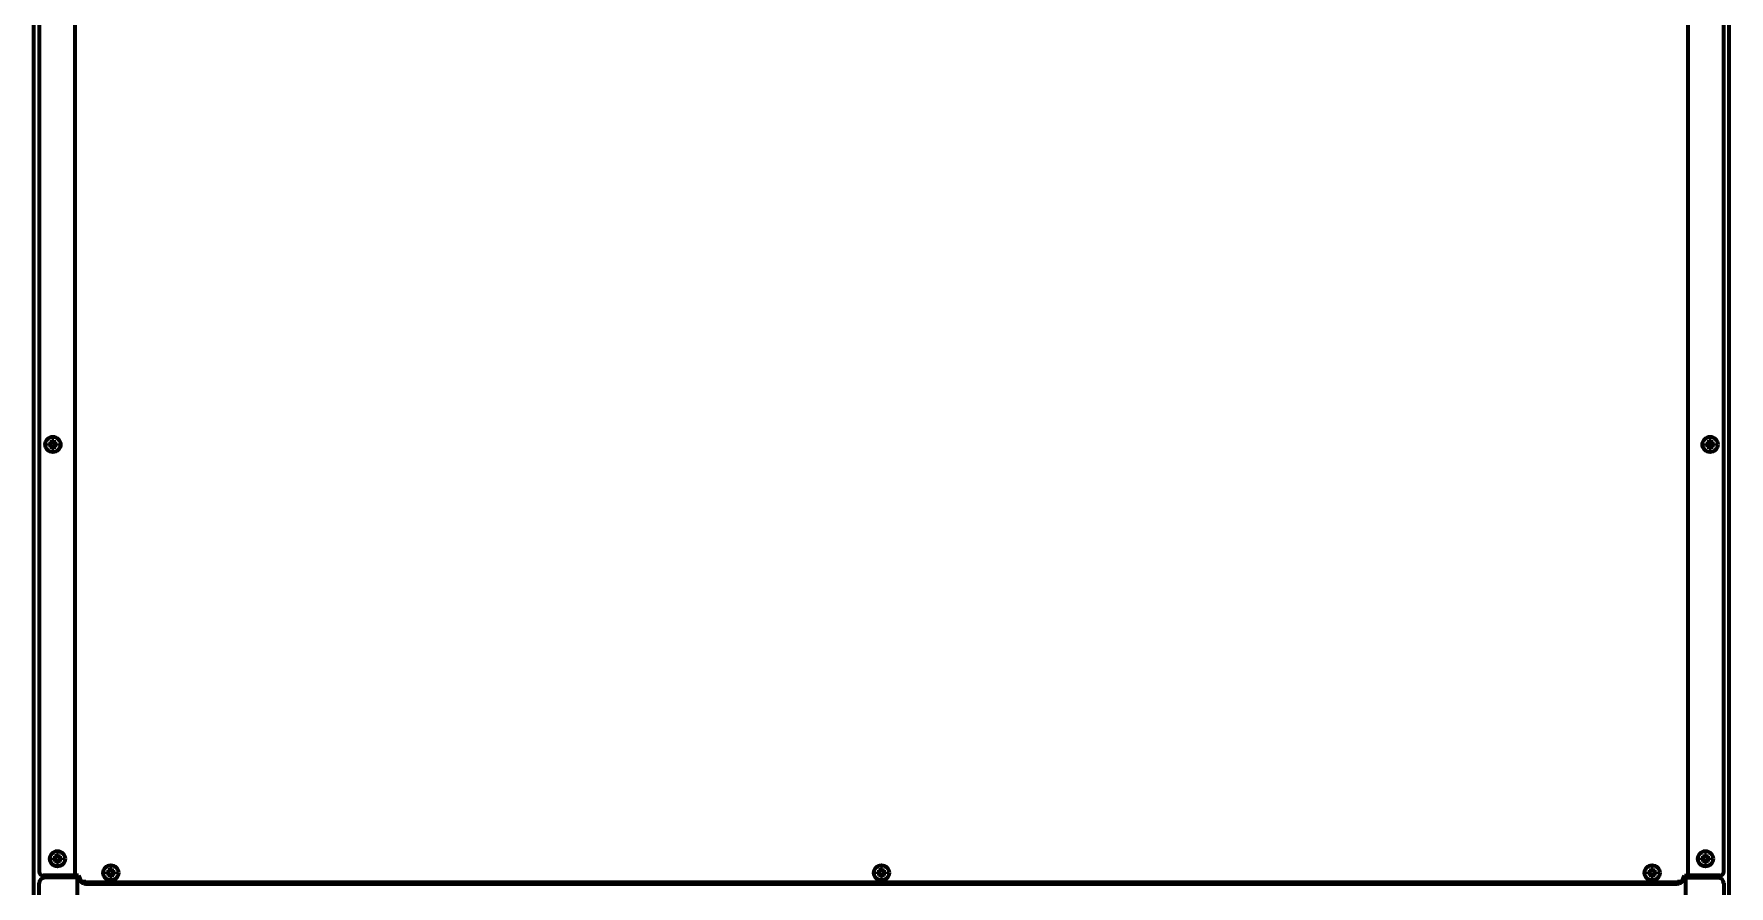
# Model space of a CAD drawing. Header units: inches. Extents: x -3022 to 7311, y 343 to 5680.
# Drawn here: x 6382 to 7274, y 2590 to 3039 of the extents above; entities that cross this region are included whole.
import ezdxf

# ---------------------------------------------------------------- set-up
doc = ezdxf.new("R2010")
doc.units = ezdxf.units.IN

msp = doc.modelspace()

# ---------------------------------------------------------------- linework, layer by layer
at = {"linetype": 'Continuous', "lineweight": 70}
for p, q in [((6381.97, 2257.29), (6381.97, 3908.81)), ((7273.97, 2257.29), (7273.97, 3908.81)), ((6384.77, 3898.87), (6384.77, 2597.89)), ((7271.17, 2597.89), (7271.17, 3898.87)), ((6403.67, 2595.89), (6403.67, 3893.94)), ((7252.27, 3893.94), (7252.27, 2595.89)), ((6389.67, 2822.69), (6389.67, 2823.19)), ((6389.67, 2822.19), (6389.67, 2822.69)), ((6394.27, 2823.19), (6394.27, 2822.69)), ((6394.27, 2822.69), (6394.27, 2822.19)), ((7261.67, 2822.69), (7261.67, 2823.19)), ((7261.67, 2822.19), (7261.67, 2822.69)), ((7266.27, 2823.19), (7266.27, 2822.69)), ((7266.27, 2822.69), (7266.27, 2822.19)), ((6392.07, 2604.69), (6392.07, 2605.19)), ((6392.07, 2604.19), (6392.07, 2604.69)), ((6396.67, 2605.19), (6396.67, 2604.69)), ((6396.67, 2604.69), (6396.67, 2604.19)), ((7259.27, 2604.69), (7259.27, 2605.19)), ((7259.27, 2604.19), (7259.27, 2604.69)), ((7263.87, 2605.19), (7263.87, 2604.69)), ((7263.87, 2604.69), (7263.87, 2604.19)), ((6402.67, 2595.89), (6386.77, 2595.89)), ((6402.67, 2595.89), (6403.67, 2595.89)), ((6405.47, 2595.89), (6403.67, 2595.89)), ((6404.97, 2278.29), (6404.97, 2595.89)), ((6405.47, 2595.89), (6406.45, 2593.21)), ((6420.17, 2597.29), (6420.17, 2597.79)), ((6420.17, 2596.79), (6420.17, 2597.29)), ((6424.77, 2597.79), (6424.77, 2597.29)), ((6424.77, 2597.29), (6424.77, 2596.79)), ((6825.67, 2597.29), (6825.67, 2597.79)), ((6825.67, 2596.79), (6825.67, 2597.29)), ((6830.27, 2597.79), (6830.27, 2597.29)), ((6830.27, 2597.29), (6830.27, 2596.79)), ((7231.17, 2597.29), (7231.17, 2597.79)), ((7231.17, 2596.79), (7231.17, 2597.29)), ((7235.77, 2597.79), (7235.77, 2597.29)), ((7235.77, 2597.29), (7235.77, 2596.79)), ((7249.5, 2593.21), (7250.47, 2595.89)), ((7250.47, 2595.89), (7252.27, 2595.89)), ((7250.97, 2595.89), (7250.97, 2278.29)), ((7253.27, 2595.89), (7252.27, 2595.89)), ((7269.17, 2595.89), (7253.27, 2595.89)), ((6384.77, 2283.09), (6384.77, 2591.79)), ((6403.97, 2594.79), (6387.77, 2594.79)), ((6404.97, 2594.79), (6403.97, 2594.79)), ((6408.33, 2593.63), (6408.33, 2592.63)), ((6408.33, 2592.63), (6408.33, 2592.45)), ((6408.33, 2592.45), (6408.33, 2591.65)), ((6411.33, 2592.34), (7244.62, 2592.34)), ((6411.33, 2591.54), (7244.62, 2591.54)), ((7247.62, 2593.63), (7247.62, 2592.63)), ((7247.62, 2592.63), (7247.62, 2592.45)), ((7247.62, 2592.45), (7247.62, 2591.65)), ((7250.97, 2594.79), (7251.97, 2594.79)), ((7251.97, 2594.79), (7268.17, 2594.79)), ((7271.17, 2591.79), (7271.17, 2283.09))]:
    msp.add_line(p, q, dxfattribs=at)
for centre in [(6391.97, 2822.69), (7263.97, 2822.69), (6394.37, 2604.69), (7261.57, 2604.69), (6422.47, 2597.29), (6827.97, 2597.29), (7233.47, 2597.29)]:
    msp.add_circle(centre, 4, dxfattribs=at)
for centre, radius, start, end in [((6386.77, 2597.89), 2, 180, 270), ((7269.17, 2597.89), 2, 270, 0), ((6387.77, 2591.79), 3, 90, 180), ((6408.33, 2593.89), 2, 200, 270), ((7247.62, 2593.89), 2, 270, 340), ((7268.17, 2591.79), 3, 0, 90)]:
    msp.add_arc(centre, radius, start, end, dxfattribs=at)
for centre, major_axis, start_param, end_param in [((6411.33, 2592.45), (-3, 0), 0, 1.570796), ((6411.33, 2591.65), (3, 0), 3.141593, 4.712389), ((7244.62, 2592.45), (-3, 0), 1.570796, 3.141593), ((7244.62, 2591.65), (3, 0), 4.712389, 6.283185)]:
    msp.add_ellipse(centre, major_axis=major_axis, ratio=0.034899, start_param=start_param, end_param=end_param, dxfattribs=at)
for points in [[(6389.67, 2823.19), (6389.88, 2823.19), (6390.09, 2823.19), (6390.41, 2823.19), (6390.52, 2823.19), (6390.75, 2823.19), (6390.86, 2823.19), (6390.97, 2823.19)], [(6391.47, 2820.39), (6391.47, 2820.59), (6391.47, 2820.8), (6391.47, 2821.13), (6391.47, 2821.24), (6391.47, 2821.46), (6391.47, 2821.58), (6391.47, 2821.69)], [(6392.47, 2824.99), (6392.47, 2824.79), (6392.47, 2824.58), (6392.47, 2824.25), (6392.47, 2824.14), (6392.47, 2823.92), (6392.47, 2823.81), (6392.47, 2823.69)], [(6394.27, 2822.19), (6394.07, 2822.19), (6393.86, 2822.19), (6393.54, 2822.19), (6393.43, 2822.19), (6393.2, 2822.19), (6393.09, 2822.19), (6392.97, 2822.19)], [(7261.67, 2823.19), (7261.88, 2823.19), (7262.09, 2823.19), (7262.41, 2823.19), (7262.52, 2823.19), (7262.75, 2823.19), (7262.86, 2823.19), (7262.97, 2823.19)], [(7263.47, 2820.39), (7263.47, 2820.59), (7263.47, 2820.8), (7263.47, 2821.13), (7263.47, 2821.24), (7263.47, 2821.46), (7263.47, 2821.58), (7263.47, 2821.69)], [(7264.47, 2824.99), (7264.47, 2824.79), (7264.47, 2824.58), (7264.47, 2824.25), (7264.47, 2824.14), (7264.47, 2823.92), (7264.47, 2823.81), (7264.47, 2823.69)], [(7266.27, 2822.19), (7266.07, 2822.19), (7265.86, 2822.19), (7265.54, 2822.19), (7265.43, 2822.19), (7265.2, 2822.19), (7265.09, 2822.19), (7264.97, 2822.19)], [(6392.07, 2605.19), (6392.28, 2605.19), (6392.49, 2605.19), (6392.81, 2605.19), (6392.92, 2605.19), (6393.15, 2605.19), (6393.26, 2605.19), (6393.37, 2605.19)], [(6394.87, 2606.99), (6394.87, 2606.79), (6394.87, 2606.58), (6394.87, 2606.25), (6394.87, 2606.14), (6394.87, 2605.92), (6394.87, 2605.81), (6394.87, 2605.69)], [(7259.27, 2605.19), (7259.48, 2605.19), (7259.69, 2605.19), (7260.01, 2605.19), (7260.12, 2605.19), (7260.35, 2605.19), (7260.46, 2605.19), (7260.57, 2605.19)], [(7262.07, 2606.99), (7262.07, 2606.79), (7262.07, 2606.58), (7262.07, 2606.25), (7262.07, 2606.14), (7262.07, 2605.92), (7262.07, 2605.81), (7262.07, 2605.69)], [(6393.87, 2602.39), (6393.87, 2602.59), (6393.87, 2602.8), (6393.87, 2603.13), (6393.87, 2603.24), (6393.87, 2603.46), (6393.87, 2603.58), (6393.87, 2603.69)], [(6396.67, 2604.19), (6396.47, 2604.19), (6396.26, 2604.19), (6395.94, 2604.19), (6395.83, 2604.19), (6395.6, 2604.19), (6395.49, 2604.19), (6395.37, 2604.19)], [(6420.17, 2597.79), (6420.38, 2597.79), (6420.59, 2597.79), (6420.91, 2597.79), (6421.02, 2597.79), (6421.25, 2597.79), (6421.36, 2597.79), (6421.47, 2597.79)], [(6421.97, 2594.99), (6421.97, 2595.19), (6421.97, 2595.4), (6421.97, 2595.73), (6421.97, 2595.84), (6421.97, 2596.06), (6421.97, 2596.18), (6421.97, 2596.29)], [(6422.97, 2599.59), (6422.97, 2599.39), (6422.97, 2599.18), (6422.97, 2598.85), (6422.97, 2598.74), (6422.97, 2598.52), (6422.97, 2598.41), (6422.97, 2598.29)], [(6424.77, 2596.79), (6424.57, 2596.79), (6424.36, 2596.79), (6424.04, 2596.79), (6423.93, 2596.79), (6423.7, 2596.79), (6423.59, 2596.79), (6423.47, 2596.79)], [(6825.67, 2597.79), (6825.88, 2597.79), (6826.09, 2597.79), (6826.41, 2597.79), (6826.52, 2597.79), (6826.75, 2597.79), (6826.86, 2597.79), (6826.97, 2597.79)], [(6827.47, 2594.99), (6827.47, 2595.19), (6827.47, 2595.4), (6827.47, 2595.73), (6827.47, 2595.84), (6827.47, 2596.06), (6827.47, 2596.18), (6827.47, 2596.29)], [(6828.47, 2599.59), (6828.47, 2599.39), (6828.47, 2599.18), (6828.47, 2598.85), (6828.47, 2598.74), (6828.47, 2598.52), (6828.47, 2598.41), (6828.47, 2598.29)], [(6830.27, 2596.79), (6830.07, 2596.79), (6829.86, 2596.79), (6829.54, 2596.79), (6829.43, 2596.79), (6829.2, 2596.79), (6829.09, 2596.79), (6828.97, 2596.79)], [(7231.17, 2597.79), (7231.38, 2597.79), (7231.59, 2597.79), (7231.91, 2597.79), (7232.02, 2597.79), (7232.25, 2597.79), (7232.36, 2597.79), (7232.47, 2597.79)], [(7232.97, 2594.99), (7232.97, 2595.19), (7232.97, 2595.4), (7232.97, 2595.73), (7232.97, 2595.84), (7232.97, 2596.06), (7232.97, 2596.18), (7232.97, 2596.29)], [(7233.97, 2599.59), (7233.97, 2599.39), (7233.97, 2599.18), (7233.97, 2598.85), (7233.97, 2598.74), (7233.97, 2598.52), (7233.97, 2598.41), (7233.97, 2598.29)], [(7235.77, 2596.79), (7235.57, 2596.79), (7235.36, 2596.79), (7235.04, 2596.79), (7234.93, 2596.79), (7234.7, 2596.79), (7234.59, 2596.79), (7234.47, 2596.79)], [(7261.07, 2602.39), (7261.07, 2602.59), (7261.07, 2602.8), (7261.07, 2603.13), (7261.07, 2603.24), (7261.07, 2603.46), (7261.07, 2603.58), (7261.07, 2603.69)], [(7263.87, 2604.19), (7263.67, 2604.19), (7263.46, 2604.19), (7263.14, 2604.19), (7263.03, 2604.19), (7262.8, 2604.19), (7262.69, 2604.19), (7262.57, 2604.19)]]:
    msp.add_open_spline(points, degree=3, knots=[0, 0, 0, 0, 0.5, 0.5, 0.75, 0.75, 1, 1, 1, 1], dxfattribs=at)
for points in [[(6390.97, 2822.19), (6390.92, 2822.19), (6390.81, 2822.19), (6390.65, 2822.19), (6390.49, 2822.19), (6390.34, 2822.19), (6390.18, 2822.19), (6390.03, 2822.19), (6389.86, 2822.19), (6389.74, 2822.19), (6389.67, 2822.19)], [(6390.97, 2823.19), (6391, 2823.22), (6391.05, 2823.26), (6391.12, 2823.33), (6391.19, 2823.41), (6391.26, 2823.48), (6391.33, 2823.55), (6391.4, 2823.62), (6391.45, 2823.67), (6391.47, 2823.69)], [(6391.47, 2821.69), (6391.45, 2821.72), (6391.4, 2821.77), (6391.32, 2821.84), (6391.25, 2821.91), (6391.18, 2821.98), (6391.11, 2822.05), (6391.04, 2822.12), (6391, 2822.17), (6390.97, 2822.19)], [(6391.47, 2823.69), (6391.47, 2823.75), (6391.47, 2823.85), (6391.47, 2824.02), (6391.47, 2824.17), (6391.47, 2824.33), (6391.47, 2824.48), (6391.47, 2824.64), (6391.47, 2824.8), (6391.47, 2824.93), (6391.47, 2824.99)], [(6391.47, 2824.99), (6391.64, 2824.99), (6391.97, 2824.99), (6392.31, 2824.99), (6392.47, 2824.99)], [(6392.47, 2820.39), (6392.31, 2820.39), (6391.97, 2820.39), (6391.64, 2820.39), (6391.47, 2820.39)], [(6392.47, 2823.69), (6392.5, 2823.67), (6392.55, 2823.61), (6392.63, 2823.54), (6392.7, 2823.47), (6392.77, 2823.4), (6392.84, 2823.33), (6392.9, 2823.26), (6392.95, 2823.21), (6392.97, 2823.19)], [(6392.97, 2822.19), (6392.95, 2822.17), (6392.9, 2822.12), (6392.83, 2822.05), (6392.76, 2821.98), (6392.69, 2821.91), (6392.62, 2821.83), (6392.55, 2821.76), (6392.5, 2821.72), (6392.47, 2821.69)], [(6392.47, 2821.69), (6392.47, 2821.64), (6392.47, 2821.53), (6392.47, 2821.37), (6392.47, 2821.21), (6392.47, 2821.05), (6392.47, 2820.9), (6392.47, 2820.75), (6392.47, 2820.58), (6392.47, 2820.46), (6392.47, 2820.39)], [(6392.97, 2823.19), (6393.03, 2823.19), (6393.14, 2823.19), (6393.3, 2823.19), (6393.46, 2823.19), (6393.61, 2823.19), (6393.76, 2823.19), (6393.92, 2823.19), (6394.09, 2823.19), (6394.21, 2823.19), (6394.27, 2823.19)], [(7262.97, 2822.19), (7262.92, 2822.19), (7262.81, 2822.19), (7262.65, 2822.19), (7262.49, 2822.19), (7262.34, 2822.19), (7262.18, 2822.19), (7262.03, 2822.19), (7261.86, 2822.19), (7261.74, 2822.19), (7261.67, 2822.19)], [(7262.97, 2823.19), (7263, 2823.22), (7263.05, 2823.26), (7263.12, 2823.33), (7263.19, 2823.41), (7263.26, 2823.48), (7263.33, 2823.55), (7263.4, 2823.62), (7263.45, 2823.67), (7263.47, 2823.69)], [(7263.47, 2821.69), (7263.45, 2821.72), (7263.4, 2821.77), (7263.32, 2821.84), (7263.25, 2821.91), (7263.18, 2821.98), (7263.11, 2822.05), (7263.04, 2822.12), (7263, 2822.17), (7262.97, 2822.19)], [(7263.47, 2823.69), (7263.47, 2823.75), (7263.47, 2823.85), (7263.47, 2824.02), (7263.47, 2824.17), (7263.47, 2824.33), (7263.47, 2824.48), (7263.47, 2824.64), (7263.47, 2824.8), (7263.47, 2824.93), (7263.47, 2824.99)], [(7263.47, 2824.99), (7263.64, 2824.99), (7263.97, 2824.99), (7264.31, 2824.99), (7264.47, 2824.99)], [(7264.47, 2820.39), (7264.31, 2820.39), (7263.97, 2820.39), (7263.64, 2820.39), (7263.47, 2820.39)], [(7264.47, 2823.69), (7264.5, 2823.67), (7264.55, 2823.61), (7264.63, 2823.54), (7264.7, 2823.47), (7264.77, 2823.4), (7264.84, 2823.33), (7264.9, 2823.26), (7264.95, 2823.21), (7264.97, 2823.19)], [(7264.97, 2822.19), (7264.95, 2822.17), (7264.9, 2822.12), (7264.83, 2822.05), (7264.76, 2821.98), (7264.69, 2821.91), (7264.62, 2821.83), (7264.55, 2821.76), (7264.5, 2821.72), (7264.47, 2821.69)], [(7264.47, 2821.69), (7264.47, 2821.64), (7264.47, 2821.53), (7264.47, 2821.37), (7264.47, 2821.21), (7264.47, 2821.05), (7264.47, 2820.9), (7264.47, 2820.75), (7264.47, 2820.58), (7264.47, 2820.46), (7264.47, 2820.39)], [(7264.97, 2823.19), (7265.03, 2823.19), (7265.14, 2823.19), (7265.3, 2823.19), (7265.46, 2823.19), (7265.61, 2823.19), (7265.76, 2823.19), (7265.92, 2823.19), (7266.09, 2823.19), (7266.21, 2823.19), (7266.27, 2823.19)], [(6393.37, 2605.19), (6393.4, 2605.22), (6393.45, 2605.26), (6393.52, 2605.33), (6393.59, 2605.41), (6393.66, 2605.48), (6393.73, 2605.55), (6393.8, 2605.62), (6393.85, 2605.67), (6393.87, 2605.69)], [(6393.87, 2605.69), (6393.87, 2605.75), (6393.87, 2605.85), (6393.87, 2606.02), (6393.87, 2606.17), (6393.87, 2606.33), (6393.87, 2606.48), (6393.87, 2606.64), (6393.87, 2606.8), (6393.87, 2606.93), (6393.87, 2606.99)], [(6393.87, 2606.99), (6394.04, 2606.99), (6394.37, 2606.99), (6394.71, 2606.99), (6394.87, 2606.99)], [(6394.87, 2605.69), (6394.9, 2605.67), (6394.95, 2605.61), (6395.03, 2605.54), (6395.1, 2605.47), (6395.17, 2605.4), (6395.24, 2605.33), (6395.3, 2605.26), (6395.35, 2605.21), (6395.37, 2605.19)], [(6395.37, 2605.19), (6395.43, 2605.19), (6395.54, 2605.19), (6395.7, 2605.19), (6395.86, 2605.19), (6396.01, 2605.19), (6396.16, 2605.19), (6396.32, 2605.19), (6396.49, 2605.19), (6396.61, 2605.19), (6396.67, 2605.19)], [(7260.57, 2605.19), (7260.6, 2605.22), (7260.65, 2605.26), (7260.72, 2605.33), (7260.79, 2605.41), (7260.86, 2605.48), (7260.93, 2605.55), (7261, 2605.62), (7261.05, 2605.67), (7261.07, 2605.69)], [(7261.07, 2605.69), (7261.07, 2605.75), (7261.07, 2605.85), (7261.07, 2606.02), (7261.07, 2606.17), (7261.07, 2606.33), (7261.07, 2606.48), (7261.07, 2606.64), (7261.07, 2606.8), (7261.07, 2606.93), (7261.07, 2606.99)], [(7261.07, 2606.99), (7261.24, 2606.99), (7261.57, 2606.99), (7261.91, 2606.99), (7262.07, 2606.99)], [(7262.07, 2605.69), (7262.1, 2605.67), (7262.15, 2605.61), (7262.23, 2605.54), (7262.3, 2605.47), (7262.37, 2605.4), (7262.44, 2605.33), (7262.5, 2605.26), (7262.55, 2605.21), (7262.57, 2605.19)], [(7262.57, 2605.19), (7262.63, 2605.19), (7262.74, 2605.19), (7262.9, 2605.19), (7263.06, 2605.19), (7263.21, 2605.19), (7263.36, 2605.19), (7263.52, 2605.19), (7263.69, 2605.19), (7263.81, 2605.19), (7263.87, 2605.19)], [(6393.37, 2604.19), (6393.32, 2604.19), (6393.21, 2604.19), (6393.05, 2604.19), (6392.89, 2604.19), (6392.74, 2604.19), (6392.58, 2604.19), (6392.43, 2604.19), (6392.26, 2604.19), (6392.14, 2604.19), (6392.07, 2604.19)], [(6393.87, 2603.69), (6393.85, 2603.72), (6393.8, 2603.77), (6393.72, 2603.84), (6393.65, 2603.91), (6393.58, 2603.98), (6393.51, 2604.05), (6393.44, 2604.12), (6393.4, 2604.17), (6393.37, 2604.19)], [(6394.87, 2602.39), (6394.71, 2602.39), (6394.37, 2602.39), (6394.04, 2602.39), (6393.87, 2602.39)], [(6395.37, 2604.19), (6395.35, 2604.17), (6395.3, 2604.12), (6395.23, 2604.05), (6395.16, 2603.98), (6395.09, 2603.91), (6395.02, 2603.83), (6394.95, 2603.76), (6394.9, 2603.72), (6394.87, 2603.69)], [(6394.87, 2603.69), (6394.87, 2603.64), (6394.87, 2603.53), (6394.87, 2603.37), (6394.87, 2603.21), (6394.87, 2603.05), (6394.87, 2602.9), (6394.87, 2602.75), (6394.87, 2602.58), (6394.87, 2602.46), (6394.87, 2602.39)], [(6421.47, 2596.79), (6421.42, 2596.79), (6421.31, 2596.79), (6421.15, 2596.79), (6420.99, 2596.79), (6420.84, 2596.79), (6420.68, 2596.79), (6420.53, 2596.79), (6420.36, 2596.79), (6420.24, 2596.79), (6420.17, 2596.79)], [(6421.47, 2597.79), (6421.5, 2597.82), (6421.55, 2597.86), (6421.62, 2597.93), (6421.69, 2598.01), (6421.76, 2598.08), (6421.83, 2598.15), (6421.9, 2598.22), (6421.95, 2598.27), (6421.97, 2598.29)], [(6421.97, 2596.29), (6421.95, 2596.32), (6421.9, 2596.37), (6421.82, 2596.44), (6421.75, 2596.51), (6421.68, 2596.58), (6421.61, 2596.65), (6421.54, 2596.72), (6421.5, 2596.77), (6421.47, 2596.79)], [(6421.97, 2598.29), (6421.97, 2598.35), (6421.97, 2598.45), (6421.97, 2598.62), (6421.97, 2598.77), (6421.97, 2598.93), (6421.97, 2599.08), (6421.97, 2599.24), (6421.97, 2599.4), (6421.97, 2599.53), (6421.97, 2599.59)], [(6421.97, 2599.59), (6422.14, 2599.59), (6422.47, 2599.59), (6422.81, 2599.59), (6422.97, 2599.59)], [(6422.97, 2598.29), (6423, 2598.27), (6423.05, 2598.21), (6423.13, 2598.14), (6423.2, 2598.07), (6423.27, 2598), (6423.34, 2597.93), (6423.4, 2597.86), (6423.45, 2597.81), (6423.47, 2597.79)], [(6423.47, 2596.79), (6423.45, 2596.77), (6423.4, 2596.72), (6423.33, 2596.65), (6423.26, 2596.58), (6423.19, 2596.51), (6423.12, 2596.43), (6423.05, 2596.36), (6423, 2596.32), (6422.97, 2596.29)], [(6422.97, 2596.29), (6422.97, 2596.24), (6422.97, 2596.13), (6422.97, 2595.97), (6422.97, 2595.81), (6422.97, 2595.65), (6422.97, 2595.5), (6422.97, 2595.35), (6422.97, 2595.18), (6422.97, 2595.06), (6422.97, 2594.99)], [(6423.47, 2597.79), (6423.53, 2597.79), (6423.64, 2597.79), (6423.8, 2597.79), (6423.96, 2597.79), (6424.11, 2597.79), (6424.26, 2597.79), (6424.42, 2597.79), (6424.59, 2597.79), (6424.71, 2597.79), (6424.77, 2597.79)], [(6826.97, 2596.79), (6826.92, 2596.79), (6826.81, 2596.79), (6826.65, 2596.79), (6826.49, 2596.79), (6826.34, 2596.79), (6826.18, 2596.79), (6826.03, 2596.79), (6825.86, 2596.79), (6825.74, 2596.79), (6825.67, 2596.79)], [(6826.97, 2597.79), (6827, 2597.82), (6827.05, 2597.86), (6827.12, 2597.93), (6827.19, 2598.01), (6827.26, 2598.08), (6827.33, 2598.15), (6827.4, 2598.22), (6827.45, 2598.27), (6827.47, 2598.29)], [(6827.47, 2596.29), (6827.45, 2596.32), (6827.4, 2596.37), (6827.32, 2596.44), (6827.25, 2596.51), (6827.18, 2596.58), (6827.11, 2596.65), (6827.04, 2596.72), (6827, 2596.77), (6826.97, 2596.79)], [(6827.47, 2598.29), (6827.47, 2598.35), (6827.47, 2598.45), (6827.47, 2598.62), (6827.47, 2598.77), (6827.47, 2598.93), (6827.47, 2599.08), (6827.47, 2599.24), (6827.47, 2599.4), (6827.47, 2599.53), (6827.47, 2599.59)], [(6827.47, 2599.59), (6827.64, 2599.59), (6827.97, 2599.59), (6828.31, 2599.59), (6828.47, 2599.59)], [(6828.47, 2598.29), (6828.5, 2598.27), (6828.55, 2598.21), (6828.63, 2598.14), (6828.7, 2598.07), (6828.77, 2598), (6828.84, 2597.93), (6828.9, 2597.86), (6828.95, 2597.81), (6828.97, 2597.79)], [(6828.97, 2596.79), (6828.95, 2596.77), (6828.9, 2596.72), (6828.83, 2596.65), (6828.76, 2596.58), (6828.69, 2596.51), (6828.62, 2596.43), (6828.55, 2596.36), (6828.5, 2596.32), (6828.47, 2596.29)], [(6828.47, 2596.29), (6828.47, 2596.24), (6828.47, 2596.13), (6828.47, 2595.97), (6828.47, 2595.81), (6828.47, 2595.65), (6828.47, 2595.5), (6828.47, 2595.35), (6828.47, 2595.18), (6828.47, 2595.06), (6828.47, 2594.99)], [(6828.97, 2597.79), (6829.03, 2597.79), (6829.14, 2597.79), (6829.3, 2597.79), (6829.46, 2597.79), (6829.61, 2597.79), (6829.76, 2597.79), (6829.92, 2597.79), (6830.09, 2597.79), (6830.21, 2597.79), (6830.27, 2597.79)], [(7232.47, 2596.79), (7232.42, 2596.79), (7232.31, 2596.79), (7232.15, 2596.79), (7231.99, 2596.79), (7231.84, 2596.79), (7231.68, 2596.79), (7231.53, 2596.79), (7231.36, 2596.79), (7231.24, 2596.79), (7231.17, 2596.79)], [(7232.47, 2597.79), (7232.5, 2597.82), (7232.55, 2597.86), (7232.62, 2597.93), (7232.69, 2598.01), (7232.76, 2598.08), (7232.83, 2598.15), (7232.9, 2598.22), (7232.95, 2598.27), (7232.97, 2598.29)], [(7232.97, 2596.29), (7232.95, 2596.32), (7232.9, 2596.37), (7232.82, 2596.44), (7232.75, 2596.51), (7232.68, 2596.58), (7232.61, 2596.65), (7232.54, 2596.72), (7232.5, 2596.77), (7232.47, 2596.79)], [(7232.97, 2598.29), (7232.97, 2598.35), (7232.97, 2598.45), (7232.97, 2598.62), (7232.97, 2598.77), (7232.97, 2598.93), (7232.97, 2599.08), (7232.97, 2599.24), (7232.97, 2599.4), (7232.97, 2599.53), (7232.97, 2599.59)], [(7232.97, 2599.59), (7233.14, 2599.59), (7233.47, 2599.59), (7233.81, 2599.59), (7233.97, 2599.59)], [(7233.97, 2598.29), (7234, 2598.27), (7234.05, 2598.21), (7234.13, 2598.14), (7234.2, 2598.07), (7234.27, 2598), (7234.34, 2597.93), (7234.4, 2597.86), (7234.45, 2597.81), (7234.47, 2597.79)], [(7234.47, 2596.79), (7234.45, 2596.77), (7234.4, 2596.72), (7234.33, 2596.65), (7234.26, 2596.58), (7234.19, 2596.51), (7234.12, 2596.43), (7234.05, 2596.36), (7234, 2596.32), (7233.97, 2596.29)], [(7233.97, 2596.29), (7233.97, 2596.24), (7233.97, 2596.13), (7233.97, 2595.97), (7233.97, 2595.81), (7233.97, 2595.65), (7233.97, 2595.5), (7233.97, 2595.35), (7233.97, 2595.18), (7233.97, 2595.06), (7233.97, 2594.99)], [(7234.47, 2597.79), (7234.53, 2597.79), (7234.64, 2597.79), (7234.8, 2597.79), (7234.96, 2597.79), (7235.11, 2597.79), (7235.26, 2597.79), (7235.42, 2597.79), (7235.59, 2597.79), (7235.71, 2597.79), (7235.77, 2597.79)], [(7260.57, 2604.19), (7260.52, 2604.19), (7260.41, 2604.19), (7260.25, 2604.19), (7260.09, 2604.19), (7259.94, 2604.19), (7259.78, 2604.19), (7259.63, 2604.19), (7259.46, 2604.19), (7259.34, 2604.19), (7259.27, 2604.19)], [(7261.07, 2603.69), (7261.05, 2603.72), (7261, 2603.77), (7260.92, 2603.84), (7260.85, 2603.91), (7260.78, 2603.98), (7260.71, 2604.05), (7260.64, 2604.12), (7260.6, 2604.17), (7260.57, 2604.19)], [(7262.07, 2602.39), (7261.91, 2602.39), (7261.57, 2602.39), (7261.24, 2602.39), (7261.07, 2602.39)], [(7262.57, 2604.19), (7262.55, 2604.17), (7262.5, 2604.12), (7262.43, 2604.05), (7262.36, 2603.98), (7262.29, 2603.91), (7262.22, 2603.83), (7262.15, 2603.76), (7262.1, 2603.72), (7262.07, 2603.69)], [(7262.07, 2603.69), (7262.07, 2603.64), (7262.07, 2603.53), (7262.07, 2603.37), (7262.07, 2603.21), (7262.07, 2603.05), (7262.07, 2602.9), (7262.07, 2602.75), (7262.07, 2602.58), (7262.07, 2602.46), (7262.07, 2602.39)], [(6422.97, 2594.99), (6422.81, 2594.99), (6422.47, 2594.99), (6422.14, 2594.99), (6421.97, 2594.99)], [(6828.47, 2594.99), (6828.31, 2594.99), (6827.97, 2594.99), (6827.64, 2594.99), (6827.47, 2594.99)], [(7233.97, 2594.99), (7233.81, 2594.99), (7233.47, 2594.99), (7233.14, 2594.99), (7232.97, 2594.99)]]:
    msp.add_open_spline(points, degree=3, dxfattribs=at)

doc.saveas('drawing.dxf')
